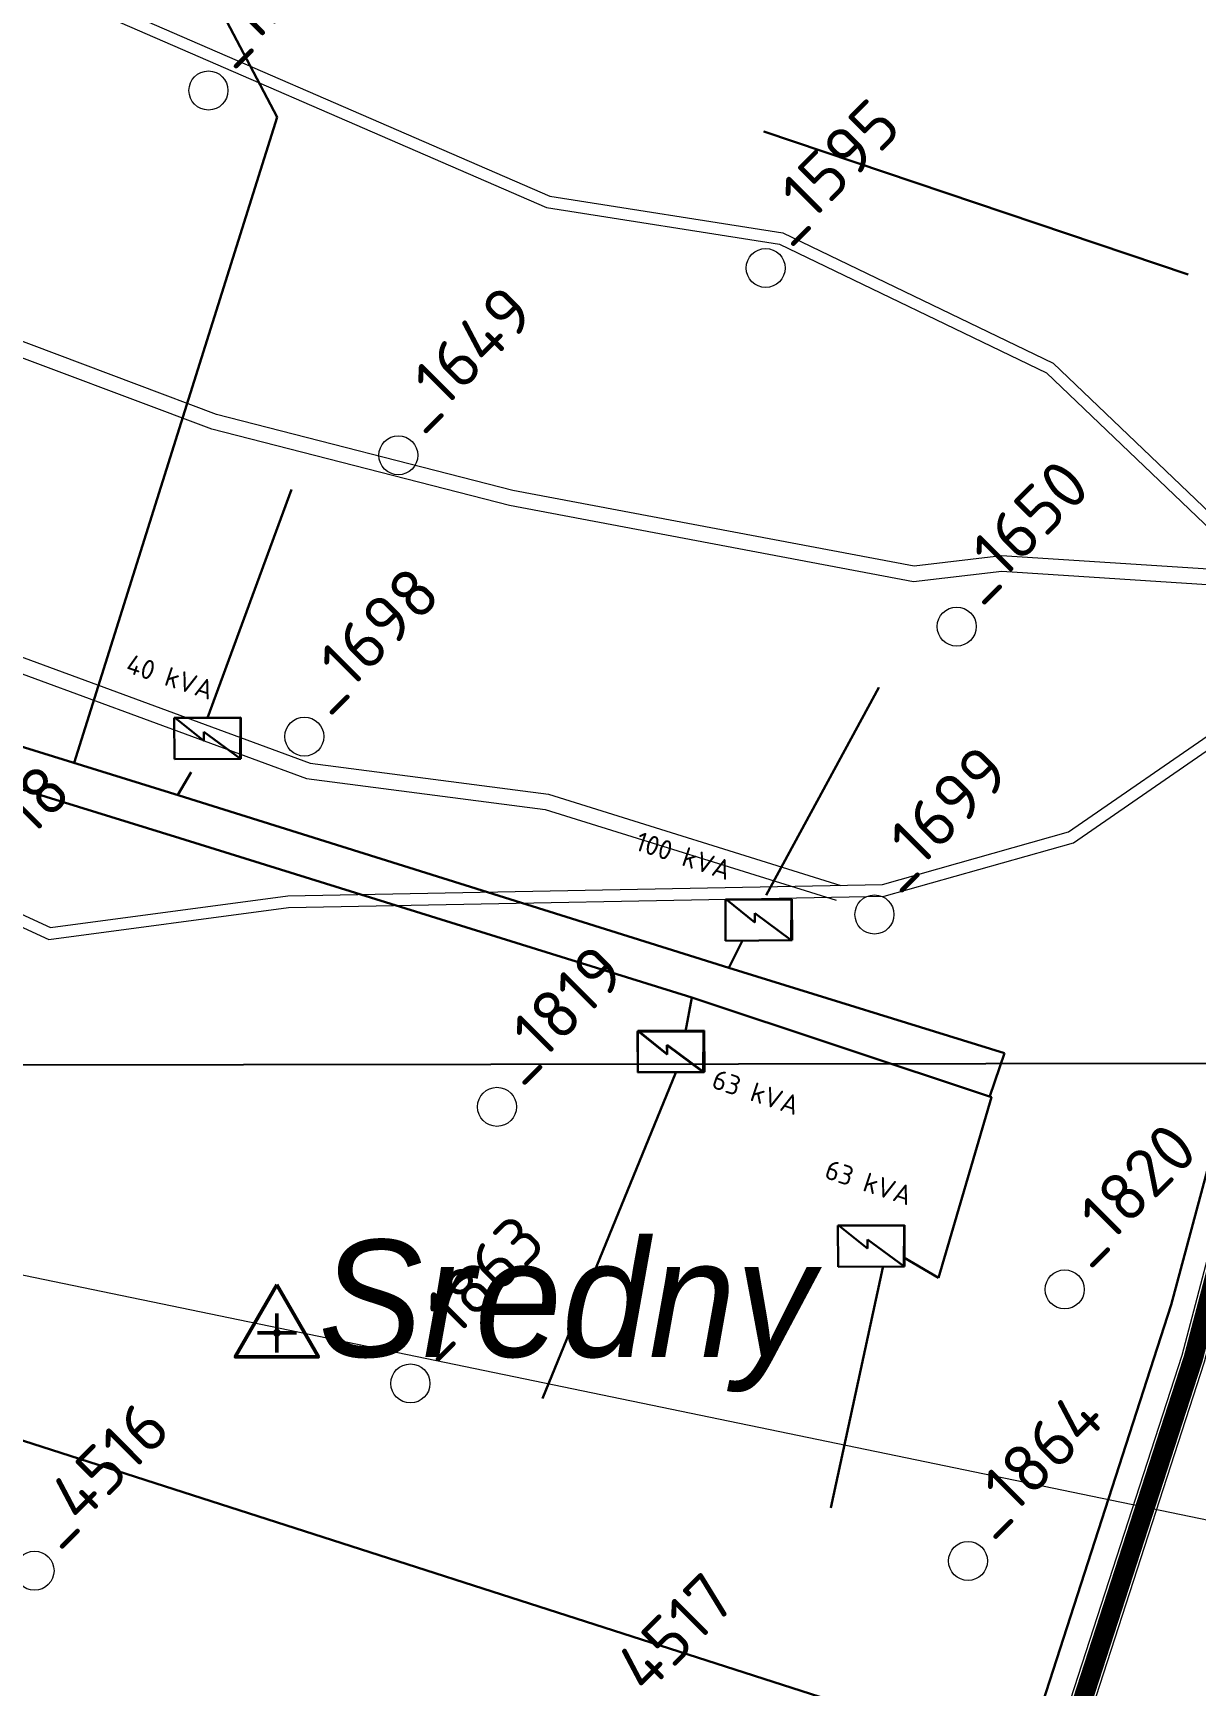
# Model space of a CAD drawing. Header units: millimetres. Extents: x 519 to 9564855, y -810 to 5021775.
# Drawn here: x 9536084.1 to 9536382.4, y 4998033.9 to 4998457.5 of the extents above; entities that cross this region are included whole.
import ezdxf

# ---------------------------------------------------------------- set-up
doc = ezdxf.new("R2010")
doc.units = ezdxf.units.MM
doc.header["$LTSCALE"] = 2
doc.header["$MEASUREMENT"] = 0
doc.header["$PDMODE"] = 2
doc.header["$PDSIZE"] = 5
for name, color, linetype in [('0_ANNOT_Dimensions', 7, 'Continuous'), ('CONTROL', 7, 'Continuous'), ('OilColl&Flowlines', 3, 'Continuous'), ('OLD WELLS(dr.bfr2000)', 24, 'Continuous'), ('ROAD_GROUND', 9, 'Continuous')]:
    doc.layers.add(name, color=color, linetype=linetype)
for name, color, linetype, lineweight in [('PPLINE_GAS', 4, 'GAS_LINE', 30), ('Электро', 1, 'Continuous', 30), ('Электроснаб', 1, 'Continuous', 18), ('Электроснабжене', 1, 'Continuous', 18)]:
    doc.layers.add(name, color=color, linetype=linetype, lineweight=lineweight)
doc.styles.add('92051501$0$STANDARD', font='simplex.shx')
doc.styles.add('Elect', font='isocpeur.ttf')
doc.styles.add('GeoApp', font='', dxfattribs={"height": 1})
doc.styles.add('Line_GUGK', font='')
doc.styles.get("Standard").update_dxf_attribs({"font": 'isocpeur.ttf', "width": 0.5})
doc.styles.get('GeoApp').set_extended_font_data('D431', italic=True)
doc.styles.get('Line_GUGK').set_extended_font_data('Bm431', italic=True)
doc.linetypes.add('g5_121_g', pattern='A,4,-0.4,["Г",GeoApp,S=1,R=0,X=0,Y=-0.5],-1.2,12', length=17.6)
doc.linetypes.add('GAS_LINE', pattern='A,0.5,-0.2,["G",92051501$0$STANDARD,S=0.1,R=0,X=-0.1,Y=-0.05],-0.05', length=0.75)
doc.dimstyles.new('ISO-25', dxfattribs={"dimtxt": 15, "dimasz": 10, "dimexe": 5, "dimexo": 5, "dimgap": 5, "dimtad": 1, "dimtxsty": 'Standard', "dimblk": 'OBLIQUE', "dimcen": 50, "dimadec": 0, "dimazin": 0, "dimtfac": 1, "dimtmove": 0, "dimatfit": 3, "dimfxl": 0, "dimarcsym": 0})

# ---------------------------------------------------------------- blocks, each defined once
blk = doc.blocks.new('A$C53fd71da')
at = {"layer": 'CONTROL', "color": 6, "lineweight": 50}
blk.add_lwpolyline([(0, 12.31), (-10.66, -6.15), (10.66, -6.15)], close=True, dxfattribs=at)
at = {"layer": 'CONTROL', "color": 6, "lineweight": 5, "const_width": 1}
blk.add_lwpolyline([(-0.5, 0, 1), (0.5, 0, 1)], format="xyb", close=True, dxfattribs=at)
at = {"layer": 'CONTROL', "color": 6, "lineweight": 50}
blk.add_point((0, 0), dxfattribs=at)
blk = doc.blocks.new('_Oblique')
at = {"color": 0, "linetype": 'ByBlock', "lineweight": -2}
blk.add_line((-0.5, -0.5), (0.5, 0.5), dxfattribs=at)
blk = doc.blocks.new('*D111')
at = {"layer": '0_ANNOT_Dimensions', "color": 0, "lineweight": -2, "transparency": 16777216}
for p, q in [((9540956.59, 4998203), (9540956.59, 4998205.09)), ((9540956.6, 4998200.09), (9521531.28, 4998171.79)), ((9521531.28, 4998174.7), (9521531.28, 4998176.79))]:
    blk.add_line(p, q, dxfattribs=at)
at = {"layer": 'DEFPOINTS', "color": 0, "linetype": 'ByBlock', "lineweight": 25, "transparency": 16777216}
for p in [(9540956.6, 4998198), (9521531.28, 4998171.79), (9521531.29, 4998169.71)]:
    blk.add_point(p, dxfattribs=at)
at = {"layer": '0_ANNOT_Dimensions', "color": 0, "linetype": 'ByBlock', "lineweight": -2, "transparency": 16777216, "xscale": 10, "yscale": 10, "zscale": 10}
for p, rotation in [((9540956.6, 4998200.09), 0.08345723362022996), ((9521531.28, 4998171.79), 180.0834572336203)]:
    blk.add_blockref('_Oblique', p, dxfattribs=dict(at, rotation=rotation))
at = {"layer": '0_ANNOT_Dimensions', "color": 0, "linetype": 'ByBlock', "lineweight": 25, "transparency": 16777216, "insert": (9531243.92, 4998199.94), "char_height": 15, "attachment_point": 5, "rotation": 0.0835, "bg_fill": 3, "box_fill_scale": 1.25, "bg_fill_color": 256, "bg_fill_true_color": 13158600, "bg_fill_transparency": 0}
blk.add_mtext('19425,33', dxfattribs=at)

msp = doc.modelspace()

# ---------------------------------------------------------------- linework, layer by layer
at = {"layer": 'OilColl&Flowlines', "lineweight": 0}
msp.add_lwpolyline([(9535923.344, 4998171.854), (9536644.76093, 4998022.82685)], dxfattribs=at)
at = {"layer": 'OLD WELLS(dr.bfr2000)', "lineweight": 0}
for centre in [(9536129.1, 4998442.8), (9536272, 4998397.3), (9536177.8, 4998349.3), (9536321, 4998305.4), (9536153.7, 4998277.2), (9536299.9, 4998231.6), (9536203.1, 4998182.3), (9536348.7, 4998135.5), (9536180.9, 4998111.4), (9536084.5, 4998063.4), (9536323.9, 4998065.9)]:
    msp.add_circle(centre, 5, dxfattribs=at)
at = {"layer": 'PPLINE_GAS', "linetype": 'g5_121_g'}
msp.add_lwpolyline([(9534778.5479, 4998536.78098), (9534874.18051, 4998503.20616), (9535072.84513, 4998402.39372), (9535451.90206, 4998298.75678), (9537303.35592, 4997704.5983), (9537377.97521, 4997927.57471), (9538200.14956, 4997654.43587), (9538214.55082, 4997649.50142), (9538234.24131, 4997643.04917), (9538590.1015, 4997520.55902), (9539125.3331, 4997334.13457), (9539210.91174, 4997304.42884), (9539345.38339, 4997257.75155), (9539456.46224, 4997220.86465), (9539620.38329, 4997166.42999), (9539867.53158, 4997084.35735), (9540014.59686, 4997034.46686), (9540009.45675, 4997018.26256), (9541300.177, 4996571.493), (9541398.857, 4996623.815), (9541532.03867, 4997015.00349), (9541563.89422, 4997108.93401), (9541575.96726, 4997105.29839)], dxfattribs=at)
at = {"layer": 'ROAD_GROUND', "lineweight": 0}
for points in [[(9536397.93929, 4998325.54147), (9536388.22294, 4998319.95339), (9536332.48767, 4998323.57176), (9536310.08656, 4998320.90551), (9536207.14599, 4998340.31584), (9536131.19432, 4998359.77823), (9536069.77411, 4998382.82892), (9535968.39081, 4998417.10396), (9535755.84263, 4998482.09321), (9535687.71734, 4998508.23154), (9535468.18704, 4998575.62159), (9535343.22616, 4998622.18847), (9535243.12581, 4998647.94048), (9535190.62033, 4998670.71135), (9535137.50809, 4998686.73505), (9535093.27299, 4998692.62924), (9535075.68133, 4998702.14613), (9534999.36707, 4998709.03516)], [(9536399.93349, 4998322.07403), (9536389.16964, 4998315.88351), (9536332.59538, 4998319.55634), (9536309.94918, 4998316.86093), (9536206.27805, 4998336.40901), (9536129.99162, 4998355.95718), (9536068.43048, 4998379.06076), (9535967.16522, 4998413.2959), (9535754.53982, 4998478.30876), (9535686.41246, 4998504.44788), (9535466.90062, 4998571.83226), (9535342.02618, 4998618.36693), (9535241.8237, 4998644.14521), (9535189.24226, 4998666.94903), (9535136.66081, 4998682.8126), (9535092.01614, 4998688.76136), (9535074.50197, 4998698.23633), (9534999.00744, 4998705.05136)], [(9535189.09683, 4998597.4424), (9535194.25695, 4998576.96897), (9535213.15862, 4998559.037), (9535248.52547, 4998540.59487), (9535444.26327, 4998489.64151), (9535549.06088, 4998460.24765), (9535753.86484, 4998398.23383), (9535882.67073, 4998370.23389), (9535970.5218, 4998345.7314), (9536072.02558, 4998300.94298), (9536155.22615, 4998270.40207), (9536216.32909, 4998262.40148), (9536291.27726, 4998239.05229)], [(9535185.21812, 4998596.46481), (9535190.66191, 4998574.86591), (9535210.8122, 4998555.74938), (9535247.0785, 4998536.83823), (9535443.21922, 4998485.77998), (9535547.94103, 4998456.40738), (9535752.85879, 4998394.35911), (9535881.70777, 4998366.3498), (9535969.17015, 4998341.95572), (9536070.52748, 4998297.23192), (9536154.26557, 4998266.49371), (9536215.46822, 4998258.48006), (9536290.08751, 4998235.23333)], [(9536084.237, 4998469.955), (9536215.837, 4998412.855), (9536275.537, 4998403.455), (9536344.037, 4998370.455), (9536390.237, 4998326.255), (9536429.06866, 4998309.5114)], [(9536085.43111, 4998472.70711), (9536216.68082, 4998415.7591), (9536276.44055, 4998406.3497), (9536345.76735, 4998372.95138), (9536391.9207, 4998328.79602), (9536430.25649, 4998312.26623)], [(9535958.037, 4998256.455), (9535947.737, 4998262.255), (9535957.637, 4998273.455), (9535968.40661, 4998283.65663), (9536088.637, 4998228.255), (9536149.437, 4998236.355), (9536301.937, 4998239.255), (9536349.637, 4998252.755), (9536428.44256, 4998307.13503)], [(9536297.90608, 4997847.54936), (9536318.437, 4997912.955), (9536384.54598, 4998116.97415), (9536434.54297, 4998306.73902)], [(9535959.50899, 4998259.06905), (9535952.44227, 4998263.04837), (9535959.79667, 4998271.36849), (9535968.99544, 4998280.08213), (9536088.17123, 4998225.16645), (9536149.66433, 4998233.35878), (9536302.38129, 4998236.26291), (9536350.93198, 4998250.00367), (9536427.31635, 4998302.71295)], [(9535987.33509, 4996887.35591), (9536009.40014, 4996961.51307), (9536218.72852, 4997625.2025), (9536244.34306, 4997704.34683), (9536264.83981, 4997766.03707), (9536291.72426, 4997847.88971), (9536312.72067, 4997914.77828), (9536378.78659, 4998118.66455), (9536427.23583, 4998302.55486)]]:
    msp.add_lwpolyline(points, dxfattribs=at)
at = {"layer": 'ROAD_GROUND', "color": 8, "lineweight": 0, "const_width": 5}
msp.add_lwpolyline([(9535988.54917, 4996880.92909), (9536012.26857, 4996960.63404), (9536221.58621, 4997624.28942), (9536247.1937, 4997703.41198), (9536267.69001, 4997765.10092), (9536294.58655, 4997846.99123), (9536315.57883, 4997913.86664), (9536381.66629, 4998117.81935), (9536430.13683, 4998301.79054)], dxfattribs=at)
at = {"layer": 'Электро', "ltscale": 50}
for p, q in [((9536146.69905, 4998435.99775), (9536126.15929, 4998475.13867, 0)), ((9536094.67606, 4998270.48103, 0), (9536146.69905, 4998435.99775))]:
    msp.add_line(p, q, dxfattribs=at)
at = {"layer": 'Электро', "ltscale": 0.05}
for p, q in [((9536380.32014, 4998395.61263, 0), (9536271.49482, 4998432.26574, 0)), ((9536375.99376, 4998131.57411, 0), (9536428.00371, 4998325.42321)), ((9536121.6279, 4998262.12482, 0), (9535978.07741, 4998306.63153, 0)), ((9536052.4022, 4998272.63135, -0.00006), (9536121.77499, 4998251.13407, -0.00006)), ((9536262.56657, 4998217.93998, 0), (9536121.6279, 4998262.12482, 0)), ((9536121.77499, 4998251.13407, -0.00006), (9536253.03988, 4998210.33663, -0.00006)), ((9536333.22256, 4998196.0942, 0), (9536262.56657, 4998217.93998, 0)), ((9536253.03988, 4998210.33663, -0.00006), (9536329.9138, 4998184.79999, -0.00006)), ((9536329.45055, 4998185.03161, 0), (9536333.22256, 4998196.0942, 0)), ((9536329.9138, 4998184.79999, -0.00006), (9536316.2915, 4998138.45065, -0.00006)), ((9536318.40336, 4997953.60333, 0), (9536375.99376, 4998131.57411, 0))]:
    msp.add_line(p, q, dxfattribs=at)
at = {"layer": 'Электро'}
for p, q in [((9536128.9019, 4998281.98759, 0), (9536150.4073, 4998340.54987, 0)), ((9536301.03625, 4998289.75165, 0), (9536272.09798, 4998236.54986, 0)), ((9536120.33534, 4998282.00191, 0), (9536137.38377, 4998282.10624, 0)), ((9536120.40004, 4998271.42956, 0), (9536120.33534, 4998282.00191, 0)), ((9536137.28652, 4998282.00779, 0), (9536120.69092, 4998281.90623, 0)), ((9536120.69092, 4998281.90623, 0), (9536127.9027, 4998276.079, 0)), ((9536137.21283, 4998271.56533, 0), (9536137.28652, 4998282.00779, 0)), ((9536137.38377, 4998282.10624, 0), (9536137.44847, 4998271.53389, 0)), ((9536127.9027, 4998276.079, 0), (9536127.88816, 4998278.45423, 0)), ((9536127.88816, 4998278.45423, 0), (9536137.21283, 4998271.56533, 0)), ((9536137.44847, 4998271.53389, 0), (9536120.40004, 4998271.42956, 0)), ((9536121.25803, 4998262.2395, 0), (9536124.69388, 4998268.04385, 0)), ((9536261.67462, 4998235.45387, 0), (9536278.72305, 4998235.55821, 0)), ((9536261.73933, 4998224.88152, 0), (9536261.67462, 4998235.45387, 0)), ((9536278.6258, 4998235.45976, 0), (9536262.0302, 4998235.35819, 0)), ((9536262.0302, 4998235.35819, 0), (9536269.24198, 4998229.53096, 0)), ((9536278.55211, 4998225.01729, 0), (9536278.6258, 4998235.45976, 0)), ((9536278.72305, 4998235.55821, 0), (9536278.78776, 4998224.98585, 0)), ((9536269.24198, 4998229.53096, 0), (9536269.22744, 4998231.90619, 0)), ((9536269.22744, 4998231.90619, 0), (9536278.55211, 4998225.01729, 0)), ((9536278.78776, 4998224.98585, 0), (9536261.73933, 4998224.88152, 0)), ((9536262.56657, 4998217.93998, 0), (9536265.95428, 4998224.7706, 0)), ((9536253.03988, 4998210.33663, 0), (9536251.44351, 4998201.61773, 0)), ((9536239.13841, 4998201.64027, 0), (9536256.18684, 4998201.74461, 0)), ((9536239.20311, 4998191.06792, 0), (9536239.13841, 4998201.64027, 0)), ((9536239.18884, 4998201.74665, 0), (9536256.23727, 4998201.85099, 0)), ((9536239.25354, 4998191.1743, 0), (9536239.18884, 4998201.74665, 0)), ((9536256.08959, 4998201.64616, 0), (9536239.49399, 4998201.5446, 0)), ((9536239.49399, 4998201.5446, 0), (9536246.70577, 4998195.71736, 0)), ((9536256.14002, 4998201.75254, 0), (9536239.54442, 4998201.65098, 0)), ((9536239.54442, 4998201.65098, 0), (9536246.7562, 4998195.82374, 0)), ((9536256.0159, 4998191.2037, 0), (9536256.08959, 4998201.64616, 0)), ((9536256.06632, 4998191.31008, 0), (9536256.14002, 4998201.75254, 0)), ((9536256.18684, 4998201.74461, 0), (9536256.25154, 4998191.17226, 0)), ((9536256.23727, 4998201.85099, 0), (9536256.30197, 4998191.27864, 0)), ((9536246.70577, 4998195.71736, 0), (9536246.69123, 4998198.0926, 0)), ((9536246.69123, 4998198.0926, 0), (9536256.0159, 4998191.2037, 0)), ((9536246.7562, 4998195.82374, 0), (9536246.74166, 4998198.19898, 0)), ((9536246.74166, 4998198.19898, 0), (9536256.06632, 4998191.31008, 0)), ((9536248.9644, 4998191.12766, 0), (9536214.75793, 4998107.55458, 0)), ((9536256.25154, 4998191.17226, 0), (9536239.20311, 4998191.06792, 0)), ((9536256.30197, 4998191.27864, 0), (9536239.25354, 4998191.1743, 0)), ((9536290.53447, 4998151.88202, 0), (9536307.5829, 4998151.98635, 0)), ((9536290.59917, 4998141.30967, 0), (9536290.53447, 4998151.88202, 0)), ((9536307.48565, 4998151.8879, 0), (9536290.89005, 4998151.78634, 0)), ((9536290.89005, 4998151.78634, 0), (9536298.10183, 4998145.95911, 0)), ((9536307.41196, 4998141.44544, 0), (9536307.48565, 4998151.8879, 0)), ((9536307.5829, 4998151.98635, 0), (9536307.6476, 4998141.414, 0)), ((9536298.10183, 4998145.95911, 0), (9536298.08729, 4998148.33434, 0)), ((9536298.08729, 4998148.33434, 0), (9536307.41196, 4998141.44544, 0)), ((9536316.2915, 4998138.45065, 0), (9536307.44376, 4998143.67159, 0)), ((9536302.05348, 4998141.11827, 0), (9536288.69173, 4998079.49486, 0)), ((9536307.6476, 4998141.414, 0), (9536290.59917, 4998141.30967, 0))]:
    msp.add_line(p, q, dxfattribs=at)
at = {"layer": 'Электроснаб', "color": 1, "linetype": 'ByBlock', "lineweight": 0, "ltscale": 50}
for p, q in [((9536146.69905, 4998435.99775), (9536126.15929, 4998475.13867, 0)), ((9536094.67606, 4998270.48103, 0), (9536146.69905, 4998435.99775))]:
    msp.add_line(p, q, dxfattribs=at)
at = {"layer": 'Электроснаб', "color": 1, "lineweight": 0, "ltscale": 0.05}
for p, q in [((9536380.32014, 4998395.61263, 0), (9536271.49482, 4998432.26574, 0)), ((9536375.99376, 4998131.57411, 0), (9536428.00371, 4998325.42321)), ((9536121.6279, 4998262.12482, 0), (9535978.07741, 4998306.63153, 0)), ((9536052.4022, 4998272.63135, -0.00006), (9536121.77499, 4998251.13407, -0.00006)), ((9536262.56657, 4998217.93998, 0), (9536121.6279, 4998262.12482, 0)), ((9536121.77499, 4998251.13407, -0.00006), (9536253.03988, 4998210.33663, -0.00006)), ((9536333.22256, 4998196.0942, 0), (9536262.56657, 4998217.93998, 0)), ((9536253.03988, 4998210.33663, -0.00006), (9536329.9138, 4998184.79999, -0.00006)), ((9536329.45055, 4998185.03161, 0), (9536333.22256, 4998196.0942, 0)), ((9536329.9138, 4998184.79999, -0.00006), (9536316.2915, 4998138.45065, -0.00006)), ((9536318.40336, 4997953.60333, 0), (9536375.99376, 4998131.57411, 0))]:
    msp.add_line(p, q, dxfattribs=at)
at = {"layer": 'Электроснаб', "color": 1, "lineweight": 0}
for p, q in [((9536128.9019, 4998281.98759, 0), (9536150.4073, 4998340.54987, 0)), ((9536301.03625, 4998289.75165, 0), (9536272.09798, 4998236.54986, 0)), ((9536120.33534, 4998282.00191, 0), (9536137.38377, 4998282.10624, 0)), ((9536120.40004, 4998271.42956, 0), (9536120.33534, 4998282.00191, 0)), ((9536137.28652, 4998282.00779, 0), (9536120.69092, 4998281.90623, 0)), ((9536120.69092, 4998281.90623, 0), (9536127.9027, 4998276.079, 0)), ((9536137.21283, 4998271.56533, 0), (9536137.28652, 4998282.00779, 0)), ((9536137.38377, 4998282.10624, 0), (9536137.44847, 4998271.53389, 0)), ((9536127.9027, 4998276.079, 0), (9536127.88816, 4998278.45423, 0)), ((9536127.88816, 4998278.45423, 0), (9536137.21283, 4998271.56533, 0)), ((9536137.44847, 4998271.53389, 0), (9536120.40004, 4998271.42956, 0)), ((9536121.25803, 4998262.2395, 0), (9536124.69388, 4998268.04385, 0)), ((9536261.67462, 4998235.45387, 0), (9536278.72305, 4998235.55821, 0)), ((9536261.73933, 4998224.88152, 0), (9536261.67462, 4998235.45387, 0)), ((9536278.6258, 4998235.45976, 0), (9536262.0302, 4998235.35819, 0)), ((9536262.0302, 4998235.35819, 0), (9536269.24198, 4998229.53096, 0)), ((9536278.55211, 4998225.01729, 0), (9536278.6258, 4998235.45976, 0)), ((9536278.72305, 4998235.55821, 0), (9536278.78776, 4998224.98585, 0)), ((9536269.24198, 4998229.53096, 0), (9536269.22744, 4998231.90619, 0)), ((9536269.22744, 4998231.90619, 0), (9536278.55211, 4998225.01729, 0)), ((9536278.78776, 4998224.98585, 0), (9536261.73933, 4998224.88152, 0)), ((9536262.56657, 4998217.93998, 0), (9536265.95428, 4998224.7706, 0)), ((9536253.03988, 4998210.33663, 0), (9536251.44351, 4998201.61773, 0)), ((9536239.13841, 4998201.64027, 0), (9536256.18684, 4998201.74461, 0)), ((9536239.20311, 4998191.06792, 0), (9536239.13841, 4998201.64027, 0)), ((9536239.18884, 4998201.74665, 0), (9536256.23727, 4998201.85099, 0)), ((9536239.25354, 4998191.1743, 0), (9536239.18884, 4998201.74665, 0)), ((9536256.08959, 4998201.64616, 0), (9536239.49399, 4998201.5446, 0)), ((9536239.49399, 4998201.5446, 0), (9536246.70577, 4998195.71736, 0)), ((9536256.14002, 4998201.75254, 0), (9536239.54442, 4998201.65098, 0)), ((9536239.54442, 4998201.65098, 0), (9536246.7562, 4998195.82374, 0)), ((9536256.0159, 4998191.2037, 0), (9536256.08959, 4998201.64616, 0)), ((9536256.06632, 4998191.31008, 0), (9536256.14002, 4998201.75254, 0)), ((9536256.18684, 4998201.74461, 0), (9536256.25154, 4998191.17226, 0)), ((9536256.23727, 4998201.85099, 0), (9536256.30197, 4998191.27864, 0)), ((9536246.70577, 4998195.71736, 0), (9536246.69123, 4998198.0926, 0)), ((9536246.69123, 4998198.0926, 0), (9536256.0159, 4998191.2037, 0)), ((9536246.7562, 4998195.82374, 0), (9536246.74166, 4998198.19898, 0)), ((9536246.74166, 4998198.19898, 0), (9536256.06632, 4998191.31008, 0)), ((9536248.9644, 4998191.12766, 0), (9536214.75793, 4998107.55458, 0)), ((9536256.25154, 4998191.17226, 0), (9536239.20311, 4998191.06792, 0)), ((9536256.30197, 4998191.27864, 0), (9536239.25354, 4998191.1743, 0)), ((9536290.53447, 4998151.88202, 0), (9536307.5829, 4998151.98635, 0)), ((9536290.59917, 4998141.30967, 0), (9536290.53447, 4998151.88202, 0)), ((9536307.48565, 4998151.8879, 0), (9536290.89005, 4998151.78634, 0)), ((9536290.89005, 4998151.78634, 0), (9536298.10183, 4998145.95911, 0)), ((9536307.41196, 4998141.44544, 0), (9536307.48565, 4998151.8879, 0)), ((9536307.5829, 4998151.98635, 0), (9536307.6476, 4998141.414, 0)), ((9536298.10183, 4998145.95911, 0), (9536298.08729, 4998148.33434, 0)), ((9536298.08729, 4998148.33434, 0), (9536307.41196, 4998141.44544, 0)), ((9536316.2915, 4998138.45065, 0), (9536307.44376, 4998143.67159, 0)), ((9536302.05348, 4998141.11827, 0), (9536288.69173, 4998079.49486, 0)), ((9536307.6476, 4998141.414, 0), (9536290.59917, 4998141.30967, 0))]:
    msp.add_line(p, q, dxfattribs=at)
at = {"layer": 'Электроснабжене', "color": 1, "linetype": 'ByBlock', "lineweight": 0, "ltscale": 50}
for p, q in [((9536146.69905, 4998435.99775), (9536126.15929, 4998475.13867, 0)), ((9536094.67606, 4998270.48103, 0), (9536146.69905, 4998435.99775))]:
    msp.add_line(p, q, dxfattribs=at)
at = {"layer": 'Электроснабжене', "color": 1, "lineweight": 0, "ltscale": 0.05}
for p, q in [((9536380.32014, 4998395.61263, 0), (9536271.49482, 4998432.26574, 0)), ((9536375.99376, 4998131.57411, 0), (9536428.00371, 4998325.42321)), ((9536121.6279, 4998262.12482, 0), (9535978.07741, 4998306.63153, 0)), ((9536052.4022, 4998272.63135, -0.00006), (9536121.77499, 4998251.13407, -0.00006)), ((9536262.56657, 4998217.93998, 0), (9536121.6279, 4998262.12482, 0)), ((9536121.77499, 4998251.13407, -0.00006), (9536253.03988, 4998210.33663, -0.00006)), ((9536333.22256, 4998196.0942, 0), (9536262.56657, 4998217.93998, 0)), ((9536253.03988, 4998210.33663, -0.00006), (9536329.9138, 4998184.79999, -0.00006)), ((9536329.45055, 4998185.03161, 0), (9536333.22256, 4998196.0942, 0)), ((9536329.9138, 4998184.79999, -0.00006), (9536316.2915, 4998138.45065, -0.00006)), ((9536318.40336, 4997953.60333, 0), (9536375.99376, 4998131.57411, 0))]:
    msp.add_line(p, q, dxfattribs=at)
at = {"layer": 'Электроснабжене', "color": 1, "lineweight": 0}
for p, q in [((9536128.9019, 4998281.98759, 0), (9536150.4073, 4998340.54987, 0)), ((9536301.03625, 4998289.75165, 0), (9536272.09798, 4998236.54986, 0)), ((9536120.33534, 4998282.00191, 0), (9536137.38377, 4998282.10624, 0)), ((9536120.40004, 4998271.42956, 0), (9536120.33534, 4998282.00191, 0)), ((9536137.28652, 4998282.00779, 0), (9536120.69092, 4998281.90623, 0)), ((9536120.69092, 4998281.90623, 0), (9536127.9027, 4998276.079, 0)), ((9536137.21283, 4998271.56533, 0), (9536137.28652, 4998282.00779, 0)), ((9536137.38377, 4998282.10624, 0), (9536137.44847, 4998271.53389, 0)), ((9536127.9027, 4998276.079, 0), (9536127.88816, 4998278.45423, 0)), ((9536127.88816, 4998278.45423, 0), (9536137.21283, 4998271.56533, 0)), ((9536137.44847, 4998271.53389, 0), (9536120.40004, 4998271.42956, 0)), ((9536121.25803, 4998262.2395, 0), (9536124.69388, 4998268.04385, 0)), ((9536261.67462, 4998235.45387, 0), (9536278.72305, 4998235.55821, 0)), ((9536261.73933, 4998224.88152, 0), (9536261.67462, 4998235.45387, 0)), ((9536278.6258, 4998235.45976, 0), (9536262.0302, 4998235.35819, 0)), ((9536262.0302, 4998235.35819, 0), (9536269.24198, 4998229.53096, 0)), ((9536278.55211, 4998225.01729, 0), (9536278.6258, 4998235.45976, 0)), ((9536278.72305, 4998235.55821, 0), (9536278.78776, 4998224.98585, 0)), ((9536269.24198, 4998229.53096, 0), (9536269.22744, 4998231.90619, 0)), ((9536269.22744, 4998231.90619, 0), (9536278.55211, 4998225.01729, 0)), ((9536278.78776, 4998224.98585, 0), (9536261.73933, 4998224.88152, 0)), ((9536262.56657, 4998217.93998, 0), (9536265.95428, 4998224.7706, 0)), ((9536253.03988, 4998210.33663, 0), (9536251.44351, 4998201.61773, 0)), ((9536239.13841, 4998201.64027, 0), (9536256.18684, 4998201.74461, 0)), ((9536239.20311, 4998191.06792, 0), (9536239.13841, 4998201.64027, 0)), ((9536239.18884, 4998201.74665, 0), (9536256.23727, 4998201.85099, 0)), ((9536239.25354, 4998191.1743, 0), (9536239.18884, 4998201.74665, 0)), ((9536256.08959, 4998201.64616, 0), (9536239.49399, 4998201.5446, 0)), ((9536239.49399, 4998201.5446, 0), (9536246.70577, 4998195.71736, 0)), ((9536256.14002, 4998201.75254, 0), (9536239.54442, 4998201.65098, 0)), ((9536239.54442, 4998201.65098, 0), (9536246.7562, 4998195.82374, 0)), ((9536256.0159, 4998191.2037, 0), (9536256.08959, 4998201.64616, 0)), ((9536256.06632, 4998191.31008, 0), (9536256.14002, 4998201.75254, 0)), ((9536256.18684, 4998201.74461, 0), (9536256.25154, 4998191.17226, 0)), ((9536256.23727, 4998201.85099, 0), (9536256.30197, 4998191.27864, 0)), ((9536246.70577, 4998195.71736, 0), (9536246.69123, 4998198.0926, 0)), ((9536246.69123, 4998198.0926, 0), (9536256.0159, 4998191.2037, 0)), ((9536246.7562, 4998195.82374, 0), (9536246.74166, 4998198.19898, 0)), ((9536246.74166, 4998198.19898, 0), (9536256.06632, 4998191.31008, 0)), ((9536248.9644, 4998191.12766, 0), (9536214.75793, 4998107.55458, 0)), ((9536256.25154, 4998191.17226, 0), (9536239.20311, 4998191.06792, 0)), ((9536256.30197, 4998191.27864, 0), (9536239.25354, 4998191.1743, 0)), ((9536290.53447, 4998151.88202, 0), (9536307.5829, 4998151.98635, 0)), ((9536290.59917, 4998141.30967, 0), (9536290.53447, 4998151.88202, 0)), ((9536307.48565, 4998151.8879, 0), (9536290.89005, 4998151.78634, 0)), ((9536290.89005, 4998151.78634, 0), (9536298.10183, 4998145.95911, 0)), ((9536307.41196, 4998141.44544, 0), (9536307.48565, 4998151.8879, 0)), ((9536307.5829, 4998151.98635, 0), (9536307.6476, 4998141.414, 0)), ((9536298.10183, 4998145.95911, 0), (9536298.08729, 4998148.33434, 0)), ((9536298.08729, 4998148.33434, 0), (9536307.41196, 4998141.44544, 0)), ((9536316.2915, 4998138.45065, 0), (9536307.44376, 4998143.67159, 0)), ((9536302.05348, 4998141.11827, 0), (9536288.69173, 4998079.49486, 0)), ((9536307.6476, 4998141.414, 0), (9536290.59917, 4998141.30967, 0))]:
    msp.add_line(p, q, dxfattribs=at)

# ---------------------------------------------------------------- block references
at = {"layer": 'CONTROL', "color": 6, "lineweight": 5}
msp.add_blockref('A$C53fd71da', (9536146.65, 4998124.37), dxfattribs=at)

# ---------------------------------------------------------------- texts
at = {"layer": 'CONTROL', "color": 6, "lineweight": 0, "style": 'Line_GUGK'}
msp.add_text('Sredny', height=30, dxfattribs=at).set_placement((9536157.31076, 4998118.21501))
at = {"layer": 'OLD WELLS(dr.bfr2000)', "lineweight": 0, "style": 'Elect'}
for s, p in [(' _1594', (9536129.1, 4998442.8)), (' _1595', (9536272, 4998397.3)), (' _1649', (9536177.8, 4998349.3)), (' _1650', (9536321, 4998305.4)), (' _1698', (9536153.7, 4998277.2)), (' _1699', (9536299.9, 4998231.6)), (' _1818', (9536060.8, 4998228.4)), (' _1819', (9536203.1, 4998182.3)), (' _1820', (9536348.7, 4998135.5)), (' _1863', (9536180.9, 4998111.4)), (' _4516', (9536084.5, 4998063.4)), (' _1864', (9536323.9, 4998065.9)), (' _4517', (9536229.6, 4998019.7))]:
    msp.add_text(s, height=12.5, rotation=44.9999999, dxfattribs=at).set_placement(p)
at = {"layer": 'Электро'}
for s, p in [('40 kVA', (9536107.59109, 4998293.75144, -0.00011)), ('100 kVA', (9536238.21393, 4998248.23722, -0.00006)), ('63 kVA', (9536257.82673, 4998187.26477, -0.00006)), ('63 kVA', (9536286.76285, 4998164.13162, -0.00006))]:
    msp.add_text(s, height=5, rotation=341.691556, dxfattribs=at).set_placement(p)
at = {"layer": 'Электроснаб', "color": 1, "lineweight": 0}
for s, p in [('40 kVA', (9536107.59109, 4998293.75144, -0.00011)), ('100 kVA', (9536238.21393, 4998248.23722, -0.00006)), ('63 kVA', (9536257.82673, 4998187.26477, -0.00006)), ('63 kVA', (9536286.76285, 4998164.13162, -0.00006))]:
    msp.add_text(s, height=5, rotation=341.691556, dxfattribs=at).set_placement(p)
at = {"layer": 'Электроснабжене', "color": 1, "lineweight": 0}
for s, p in [('40 kVA', (9536107.59109, 4998293.75144, -0.00011)), ('100 kVA', (9536238.21393, 4998248.23722, -0.00006)), ('63 kVA', (9536257.82673, 4998187.26477, -0.00006)), ('63 kVA', (9536286.76285, 4998164.13162, -0.00006))]:
    msp.add_text(s, height=5, rotation=341.691556, dxfattribs=at).set_placement(p)

# ---------------------------------------------------------------- next in the draw order: dimensions: what is measured, and where the dimension line sits
at = {"layer": '0_ANNOT_Dimensions', "linetype": 'ByBlock', "lineweight": 25}
dim = msp.add_aligned_dim(p1=(9540956.6, 4998198), p2=(9521531.287, 4998169.705), distance=-2.08809, dimstyle='ISO-25', override={"dimtfill": 1}, dxfattribs=at)
dim.commit()
dim.dimension.update_dxf_attribs({"geometry": '*D111', "text_midpoint": (9531243.92007, 4998199.94057)})

doc.saveas('drawing.dxf')
